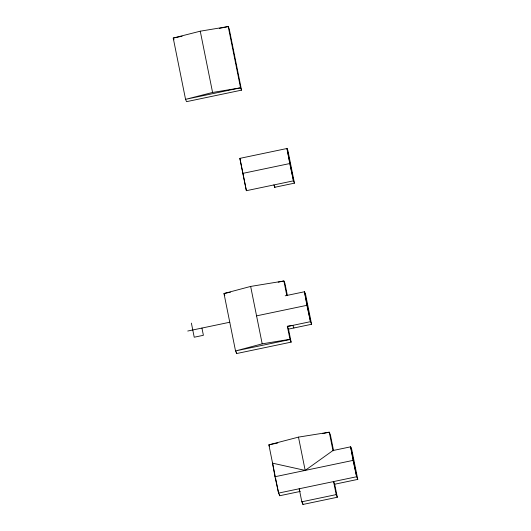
<?xml version="1.0" encoding="UTF-8"?>
<svg xmlns="http://www.w3.org/2000/svg" width="531" height="531" viewBox="0 0 531 531"><rect width="100%" height="100%" fill="white"/><g stroke="black" fill="none" stroke-linecap="round" stroke-linejoin="round"><path stroke-width="0.8" d="M300.32 491.421L279.698 495.742L278.583 493.087L274.985 476.738L272.562 463.171L305.179 470.413L332.957 450.534L350.633 446.83L351.748 449.478L357.768 479.393L334.689 484.226L333.568 481.577L336.189 494.607L337.311 497.255L302.942 504.45L301.82 501.802L299.199 488.772L299.763 490.1M287.41 295.648L284.988 283.587L283.886 280.985L250.645 286.428L223.989 293.524L235.532 350.945L236.634 353.546L291.134 342.137L288.512 329.107L287.317 326.273L292.813 325.377L293.915 327.979M291.134 342.137L289.933 339.302L262.195 343.842L235.532 350.945L290.032 339.535L287.317 326.273M333.594 450.792L330.388 434.843L329.266 432.194L298.482 437.119L268.878 444.839L275.33 476.918M200.26 31.19L173.232 38.066L185.558 99.343L186.54 101.667L241.532 90.151L229.206 28.873L228.224 26.55L200.26 31.19L212.579 92.467L185.558 99.343L240.55 87.827L241.532 90.151M182.133 36.201L173.232 38.066L173.969 39.805M219.33 28.415L228.224 26.55L240.55 87.827L212.579 92.467M294.459 183.155L293.477 180.832L246.377 190.695L239.873 158.364L286.979 148.501L287.961 150.824L294.459 183.155L274.826 187.264L273.843 184.941M242.654 173.411L289.76 163.548L286.979 148.501L293.477 180.832L289.76 163.548M230.461 292.169L223.989 293.524L224.812 295.482M278.217 282.173L283.886 280.985L286.8 295.462M285.207 295.794L304.475 291.758L305.571 294.36L311.591 324.275L288.512 329.107M256.466 315.879L306.891 305.325L304.475 291.758L310.489 321.673L311.591 324.275M187.748 331.032L229.757 322.237M287.41 326.505L310.489 321.673L306.891 305.325M277.733 442.987L268.878 444.839L269.436 446.166M322.828 433.542L329.266 432.194L332.957 450.534M274.985 476.738L353.049 460.39L350.633 446.83L356.646 476.745L357.768 479.393M301.82 501.802L336.189 494.607M353.049 460.39L356.646 476.745L278.583 493.087L275.655 478.537M334.689 484.226L337.311 497.255M298.482 437.119L305.179 470.413M239.873 158.364L246.377 190.695M302.325 501.383L302.942 504.45M250.645 286.428L262.195 343.842M279.372 494.129L279.698 495.742M236.308 351.927L236.634 353.546M201.939 328.058L203.393 335.3L194.227 337.218L191.392 323.127M274.826 187.264L274.481 185.691L274.826 187.264"/></g></svg>
